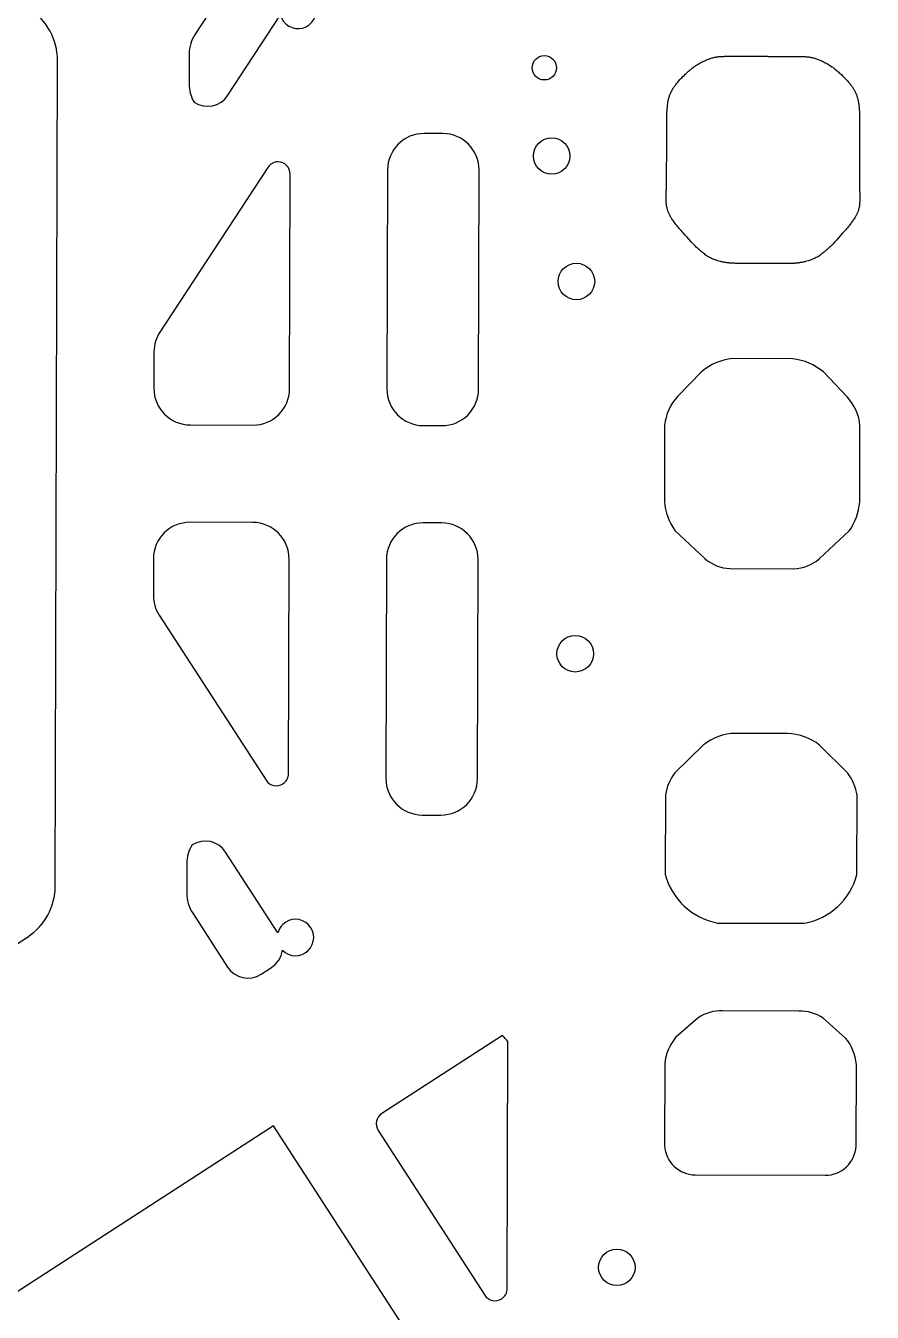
# Model space of a CAD drawing. Header units: millimetres. Extents: x 53 to 353, y -400 to -154.
# Drawn here: x 142.3 to 211.9, y -345.6 to -239.9 of the extents above; entities that cross this region are included whole.
import ezdxf

# ---------------------------------------------------------------- set-up
doc = ezdxf.new("R2010")
doc.units = ezdxf.units.MM
doc.header["$MEASUREMENT"] = 0
doc.layers.add('Layer 1', color=7, linetype='Continuous', lineweight=0)

msp = doc.modelspace()

# ---------------------------------------------------------------- linework, layer by layer
at = {"layer": 'Layer 1', "color": 18, "lineweight": 25, "true_color": 0x000000}
for p, q in [((181.48, -322.83), (171.55, -329.26)), ((181.86, -343.64), (181.92, -323.34)), ((171.26, -330.64), (180.02, -344.18))]:
    msp.add_line(p, q, dxfattribs=at)
for points in [[(202.86, -259.41), (202.76, -259.41), (202.67, -259.4), (202.57, -259.4), (202.48, -259.4), (202.39, -259.4), (202.31, -259.4), (202.23, -259.4), (202.15, -259.4), (202.07, -259.4), (201.99, -259.4), (201.92, -259.4), (201.85, -259.4), (201.78, -259.4), (201.71, -259.4), (201.65, -259.4), (201.59, -259.4), (201.53, -259.4), (201.47, -259.4), (201.41, -259.4), (201.36, -259.4), (201.3, -259.4), (201.25, -259.4), (201.2, -259.4), (201.15, -259.4), (201.11, -259.4), (201.06, -259.4), (201.02, -259.4), (200.98, -259.39), (200.93, -259.39), (200.89, -259.39), (200.82, -259.39), (200.75, -259.39), (200.68, -259.39), (200.61, -259.39), (200.55, -259.38), (200.49, -259.38), (200.44, -259.38), (200.39, -259.38), (200.34, -259.37), (200.29, -259.37), (200.24, -259.37), (200.2, -259.36), (200.15, -259.36), (200.11, -259.36), (200.07, -259.35), (200, -259.35), (199.92, -259.34), (199.85, -259.33), (199.78, -259.32), (199.72, -259.31), (199.65, -259.29), (199.59, -259.28), (199.53, -259.27), (199.47, -259.26), (199.42, -259.24), (199.36, -259.23), (199.25, -259.2), (199.15, -259.17), (199.04, -259.13), (198.94, -259.1), (198.84, -259.06), (198.74, -259.02), (198.65, -258.98), (198.56, -258.94), (198.47, -258.89), (198.38, -258.84), (198.3, -258.79), (198.22, -258.74), (198.14, -258.68), (198.06, -258.62), (197.98, -258.56), (197.9, -258.5), (197.82, -258.43), (197.74, -258.36), (197.65, -258.28), (197.57, -258.21), (197.49, -258.13), (197.4, -258.05), (197.32, -257.96), (197.23, -257.88), (197.15, -257.79), (196.98, -257.62), (196.81, -257.44), (196.64, -257.25), (196.48, -257.07), (196.32, -256.89), (196.24, -256.8), (196.16, -256.7), (196.08, -256.61), (196, -256.53), (195.93, -256.44), (195.86, -256.35), (195.79, -256.27), (195.73, -256.19), (195.66, -256.11), (195.61, -256.03), (195.55, -255.95), (195.5, -255.88), (195.45, -255.81), (195.4, -255.74), (195.36, -255.67), (195.32, -255.61), (195.29, -255.55), (195.26, -255.49), (195.22, -255.43), (195.2, -255.38), (195.17, -255.32), (195.15, -255.27), (195.12, -255.22), (195.1, -255.16), (195.06, -255.05), (195.03, -254.94), (195.01, -254.89), (195, -254.83), (194.98, -254.78), (194.97, -254.73), (194.96, -254.68), (194.95, -254.63), (194.95, -254.59), (194.94, -254.54), (194.94, -254.5), (194.93, -254.46), (194.93, -254.38), (194.93, -254.3), (194.93, -254.25), (194.92, -254.21), (194.92, -254.16), (194.92, -254.13), (194.92, -254.1), (194.92, -254.07), (194.92, -254.04), (194.92, -254.01), (194.92, -253.97), (194.92, -253.94), (194.92, -253.9), (194.92, -253.86), (194.92, -253.82), (194.93, -253.77), (194.93, -253.73), (194.93, -253.68), (194.93, -253.63), (194.93, -253.58), (194.93, -253.53), (194.93, -253.47), (194.93, -253.42), (194.94, -253.36), (194.94, -253.3), (194.94, -253.18), (194.95, -253.06), (194.95, -252.93), (194.95, -252.8), (194.95, -252.67), (194.96, -252.41), (194.96, -252.15), (194.96, -251.63), (194.96, -251.37), (194.96, -251.11), (194.97, -250.98), (194.97, -250.86), (194.97, -250.73), (194.97, -250.61), (194.97, -250.49), (194.97, -250.37), (194.97, -250.14), (194.97, -249.91), (194.97, -249.67), (194.97, -249.56), (194.97, -249.43), (194.97, -249.31), (194.97, -249.18), (194.97, -249.11), (194.97, -249.05), (194.97, -248.98), (194.97, -248.91), (194.97, -248.84), (194.97, -248.77), (194.97, -248.69), (194.97, -248.62), (194.97, -248.47), (194.97, -248.31), (194.97, -248.15), (194.97, -247.99), (194.98, -247.83), (194.98, -247.67), (194.98, -247.59), (194.98, -247.52), (194.98, -247.45), (194.98, -247.38), (194.98, -247.31), (194.98, -247.24), (194.98, -247.18), (194.99, -247.12), (194.99, -247.06), (194.99, -247), (194.99, -246.95), (194.99, -246.9), (195, -246.85), (195, -246.8), (195, -246.76), (195, -246.72), (195.01, -246.68), (195.01, -246.64), (195.02, -246.56), (195.02, -246.49), (195.03, -246.42), (195.04, -246.35), (195.05, -246.29), (195.07, -246.15), (195.1, -246.02), (195.11, -245.96), (195.12, -245.9), (195.14, -245.84), (195.15, -245.78), (195.17, -245.72), (195.19, -245.66), (195.21, -245.6), (195.23, -245.55), (195.25, -245.49), (195.27, -245.43), (195.3, -245.38), (195.32, -245.32), (195.35, -245.26), (195.38, -245.2), (195.41, -245.14), (195.45, -245.09), (195.48, -245.03), (195.52, -244.97), (195.56, -244.91), (195.6, -244.85), (195.64, -244.79), (195.68, -244.74), (195.73, -244.68), (195.77, -244.62), (195.82, -244.55), (195.88, -244.49), (195.94, -244.42), (196, -244.35), (196.06, -244.28), (196.13, -244.21), (196.2, -244.14), (196.27, -244.06), (196.42, -243.92), (196.49, -243.85), (196.57, -243.78), (196.64, -243.71), (196.71, -243.65), (196.77, -243.59), (196.84, -243.53), (196.91, -243.47), (196.98, -243.42), (197.05, -243.36), (197.13, -243.31), (197.2, -243.25), (197.29, -243.2), (197.37, -243.14), (197.46, -243.08), (197.55, -243.03), (197.64, -242.97), (197.74, -242.92), (197.83, -242.87), (197.92, -242.82), (198.01, -242.78), (198.09, -242.74), (198.17, -242.7), (198.25, -242.67), (198.33, -242.63), (198.4, -242.6), (198.48, -242.58), (198.55, -242.55), (198.62, -242.53), (198.69, -242.51), (198.76, -242.49), (198.83, -242.47), (198.91, -242.45), (198.95, -242.45), (198.99, -242.44), (199.03, -242.43), (199.07, -242.42), (199.12, -242.42), (199.16, -242.41), (199.21, -242.41), (199.26, -242.4), (199.31, -242.4), (199.36, -242.39), (199.42, -242.39), (199.47, -242.38), (199.53, -242.38), (199.59, -242.38), (199.65, -242.38), (199.71, -242.37), (199.83, -242.37), (199.96, -242.37), (200.22, -242.37), (200.48, -242.37), (200.61, -242.37), (200.75, -242.37), (200.82, -242.37), (200.89, -242.37), (200.97, -242.37), (201.04, -242.37), (201.12, -242.37), (201.2, -242.37), (201.29, -242.37), (201.38, -242.37), (201.47, -242.37), (201.52, -242.37), (201.57, -242.37), (201.62, -242.37), (201.67, -242.37), (201.72, -242.37), (201.78, -242.37), (201.84, -242.37), (201.89, -242.37), (201.95, -242.37), (202.02, -242.37), (202.08, -242.37), (202.14, -242.37), (202.21, -242.37), (202.28, -242.37), (202.35, -242.37), (202.42, -242.37), (202.5, -242.37), (202.58, -242.37), (202.66, -242.37), (202.74, -242.37), (202.82, -242.37), (202.91, -242.37)], [(202.91, -242.37), (203, -242.37), (203.08, -242.37), (203.16, -242.37), (203.24, -242.37), (203.32, -242.38), (203.39, -242.38), (203.47, -242.38), (203.54, -242.38), (203.61, -242.38), (203.67, -242.38), (203.74, -242.38), (203.8, -242.38), (203.86, -242.38), (203.92, -242.38), (203.98, -242.38), (204.04, -242.38), (204.09, -242.38), (204.15, -242.38), (204.2, -242.38), (204.25, -242.38), (204.3, -242.38), (204.35, -242.38), (204.44, -242.38), (204.53, -242.38), (204.62, -242.38), (204.7, -242.38), (204.78, -242.38), (204.85, -242.38), (204.93, -242.38), (205, -242.38), (205.07, -242.38), (205.2, -242.38), (205.34, -242.38), (205.6, -242.38), (205.86, -242.39), (205.98, -242.39), (206.11, -242.39), (206.17, -242.39), (206.23, -242.4), (206.29, -242.4), (206.34, -242.4), (206.4, -242.41), (206.45, -242.41), (206.51, -242.42), (206.56, -242.42), (206.61, -242.43), (206.65, -242.43), (206.7, -242.44), (206.74, -242.45), (206.79, -242.45), (206.83, -242.46), (206.87, -242.47), (206.91, -242.48), (206.99, -242.49), (207.06, -242.51), (207.13, -242.53), (207.2, -242.55), (207.27, -242.58), (207.34, -242.6), (207.41, -242.63), (207.49, -242.66), (207.56, -242.69), (207.64, -242.73), (207.72, -242.76), (207.81, -242.81), (207.9, -242.85), (207.99, -242.9), (208.08, -242.95), (208.17, -243), (208.26, -243.06), (208.35, -243.11), (208.44, -243.17), (208.53, -243.23), (208.61, -243.28), (208.69, -243.34), (208.76, -243.4), (208.83, -243.45), (208.9, -243.51), (208.97, -243.56), (209.04, -243.62), (209.11, -243.68), (209.17, -243.75), (209.24, -243.81), (209.32, -243.88), (209.39, -243.95), (209.53, -244.1), (209.61, -244.18), (209.68, -244.25), (209.75, -244.32), (209.81, -244.39), (209.87, -244.46), (209.93, -244.53), (209.98, -244.59), (210.03, -244.65), (210.08, -244.72), (210.12, -244.78), (210.17, -244.83), (210.21, -244.89), (210.25, -244.95), (210.28, -245.01), (210.32, -245.07), (210.36, -245.13), (210.39, -245.18), (210.42, -245.24), (210.45, -245.3), (210.48, -245.36), (210.51, -245.42), (210.53, -245.47), (210.55, -245.53), (210.58, -245.59), (210.6, -245.65), (210.61, -245.7), (210.63, -245.76), (210.65, -245.82), (210.66, -245.88), (210.68, -245.94), (210.69, -246), (210.7, -246.07), (210.73, -246.2), (210.75, -246.33), (210.76, -246.4), (210.76, -246.46), (210.77, -246.53), (210.78, -246.6), (210.79, -246.68), (210.79, -246.72), (210.79, -246.76), (210.79, -246.8), (210.8, -246.85), (210.8, -246.89), (210.8, -246.94), (210.8, -246.99), (210.8, -247.05), (210.8, -247.1), (210.81, -247.16), (210.81, -247.22), (210.81, -247.29), (210.81, -247.35), (210.81, -247.42), (210.81, -247.49), (210.81, -247.56), (210.81, -247.64), (210.81, -247.71), (210.81, -247.87), (210.81, -248.03), (210.81, -248.19), (210.81, -248.35), (210.81, -248.51), (210.81, -248.66), (210.81, -248.74), (210.81, -248.81), (210.81, -248.88), (210.81, -248.95), (210.81, -249.02), (210.81, -249.09), (210.81, -249.16), (210.81, -249.22), (210.81, -249.35), (210.81, -249.48), (210.81, -249.6), (210.81, -249.72), (210.81, -249.95), (210.81, -250.18), (210.81, -250.42), (210.81, -250.54), (210.81, -250.66), (210.81, -250.78), (210.81, -250.9), (210.81, -251.03), (210.81, -251.15), (210.8, -251.41), (210.8, -251.67), (210.8, -252.19), (210.8, -252.45), (210.81, -252.72), (210.81, -252.84), (210.81, -252.97), (210.81, -253.1), (210.82, -253.22), (210.82, -253.34), (210.82, -253.4), (210.82, -253.46), (210.82, -253.52), (210.83, -253.57), (210.83, -253.62), (210.83, -253.68), (210.83, -253.73), (210.83, -253.77), (210.83, -253.82), (210.83, -253.86), (210.83, -253.9), (210.83, -253.94), (210.83, -253.98), (210.83, -254.02), (210.83, -254.05), (210.83, -254.08), (210.83, -254.12), (210.83, -254.14), (210.83, -254.17), (210.83, -254.2), (210.83, -254.25), (210.83, -254.3), (210.83, -254.34), (210.82, -254.42), (210.82, -254.5), (210.81, -254.55), (210.81, -254.59), (210.8, -254.63), (210.8, -254.68), (210.79, -254.73), (210.78, -254.78), (210.77, -254.83), (210.75, -254.88), (210.74, -254.93), (210.72, -254.99), (210.69, -255.1), (210.65, -255.2), (210.62, -255.26), (210.6, -255.31), (210.58, -255.37), (210.55, -255.42), (210.52, -255.48), (210.49, -255.53), (210.46, -255.59), (210.42, -255.65), (210.38, -255.72), (210.34, -255.78), (210.29, -255.85), (210.25, -255.92), (210.19, -255.99), (210.14, -256.07), (210.08, -256.15), (210.02, -256.23), (209.95, -256.31), (209.88, -256.39), (209.81, -256.48), (209.74, -256.56), (209.66, -256.65), (209.58, -256.74), (209.5, -256.83), (209.42, -256.92), (209.26, -257.11), (209.09, -257.29), (208.93, -257.47), (208.76, -257.65), (208.59, -257.83), (208.5, -257.91), (208.42, -258), (208.33, -258.08), (208.24, -258.16), (208.16, -258.24), (208.08, -258.31), (207.99, -258.39), (207.91, -258.46), (207.83, -258.52), (207.75, -258.59), (207.67, -258.65), (207.59, -258.71), (207.51, -258.76), (207.43, -258.82), (207.34, -258.87), (207.26, -258.91), (207.17, -258.96), (207.08, -259), (206.98, -259.04), (206.89, -259.08), (206.79, -259.12), (206.68, -259.15), (206.58, -259.19), (206.47, -259.22), (206.36, -259.25), (206.31, -259.26), (206.25, -259.27), (206.19, -259.29), (206.13, -259.3), (206.07, -259.31), (206.01, -259.32), (205.94, -259.33), (205.87, -259.34), (205.8, -259.35), (205.73, -259.36), (205.65, -259.37), (205.61, -259.37), (205.57, -259.38), (205.53, -259.38), (205.48, -259.38), (205.44, -259.39), (205.39, -259.39), (205.34, -259.39), (205.29, -259.39), (205.23, -259.39), (205.17, -259.4), (205.11, -259.4), (205.05, -259.4), (204.98, -259.4), (204.91, -259.4), (204.83, -259.4), (204.79, -259.4), (204.75, -259.41), (204.71, -259.41), (204.66, -259.41), (204.62, -259.41), (204.57, -259.41), (204.52, -259.41), (204.47, -259.41), (204.42, -259.41), (204.37, -259.41), (204.31, -259.41), (204.26, -259.41), (204.2, -259.41), (204.14, -259.41), (204.07, -259.41), (204.01, -259.41), (203.94, -259.41), (203.88, -259.41), (203.81, -259.41), (203.73, -259.41), (203.66, -259.41), (203.58, -259.41), (203.5, -259.41), (203.42, -259.41), (203.33, -259.41), (203.24, -259.41), (203.15, -259.41), (203.06, -259.41), (202.96, -259.41), (202.86, -259.41)]]:
    msp.add_lwpolyline(points, dxfattribs=at)
for centre, radius in [((184.91, -243.32), 1), ((185.52, -250.57), 1.5), ((187.55, -260.88), 1.5), ((187.45, -291.47), 1.5), ((190.87, -341.89), 1.5)]:
    msp.add_circle(centre, radius, dxfattribs=at)
for points, knots in [([(285.06, -329.55), (285.06, -329.55), (262.98, -315.08), (262.98, -315.08), (261.56, -314.16), (260.71, -312.58), (260.72, -310.89), (260.72, -310.89), (260.91, -243.03), (260.91, -243.03), (260.91, -241.34), (261.77, -239.76), (263.19, -238.84), (263.19, -238.84), (285.35, -224.49), (285.35, -224.49), (285.35, -224.49), (328.18, -199.02), (328.18, -199.02), (331.72, -196.91), (336.2, -197.2), (339.45, -199.73), (342.93, -202.45), (347.95, -201.84), (350.67, -198.35), (352.77, -195.67), (352.94, -191.94), (351.09, -189.08), (351.09, -189.08), (349.64, -186.85), (349.64, -186.85), (348.94, -185.77), (348.46, -184.57), (348.22, -183.31), (350.72, -179.44), (351.65, -174.75), (350.8, -170.21), (350.8, -170.21), (348.62, -166.85), (348.62, -166.85), (344.83, -164.22), (340.17, -163.14), (335.61, -163.84), (334.56, -163.1), (333.66, -162.17), (332.96, -161.09), (332.96, -161.09), (331.52, -158.86), (331.52, -158.86), (329.12, -155.15), (324.17, -154.09), (320.46, -156.5), (317.59, -158.35), (316.22, -161.81), (317.04, -165.12), (318.02, -169.13), (316.45, -173.33), (313.08, -175.7), (313.08, -175.7), (272.31, -204.35), (272.31, -204.35), (272.31, -204.35), (232.56, -230.08), (232.56, -230.08), (230.94, -231.13), (229.04, -231.69), (227.1, -231.69), (227.1, -231.69), (178.78, -231.55), (178.78, -231.55), (176.84, -231.55), (174.94, -230.98), (173.32, -229.92), (173.32, -229.92), (133.72, -203.96), (133.72, -203.96), (133.72, -203.96), (93.11, -175.09), (93.11, -175.09), (89.75, -172.7), (88.2, -168.49), (89.21, -164.49), (90.29, -160.21), (87.7, -155.86), (83.41, -154.78), (80.1, -153.95), (76.63, -155.3), (74.76, -158.15), (74.76, -158.15), (73.31, -160.37), (73.31, -160.37), (72.6, -161.45), (71.7, -162.38), (70.64, -163.11), (66.09, -162.38), (61.42, -163.43), (57.62, -166.05), (57.62, -166.05), (55.43, -169.39), (55.43, -169.39), (54.55, -173.92), (55.45, -178.62), (57.93, -182.51), (57.68, -183.77), (57.19, -184.97), (56.49, -186.04), (56.49, -186.04), (55.03, -188.26), (55.03, -188.26), (52.61, -191.96), (53.64, -196.92), (57.34, -199.34), (60.19, -201.21), (63.91, -201.06), (66.61, -198.98), (69.88, -196.46), (74.35, -196.2), (77.88, -198.33), (77.88, -198.33), (120.57, -224.04), (120.57, -224.04), (120.57, -224.04), (142.65, -238.51), (142.65, -238.51), (144.06, -239.44), (144.91, -241.01), (144.91, -242.7), (144.91, -242.7), (144.72, -310.57), (144.72, -310.57), (144.72, -312.26), (143.86, -313.83), (142.44, -314.75), (142.44, -314.75), (120.28, -329.1), (120.28, -329.1), (120.28, -329.1), (77.45, -354.57), (77.45, -354.57), (73.91, -356.68), (69.43, -356.4), (66.18, -353.86), (62.7, -351.14), (57.67, -351.76), (54.95, -355.24), (52.85, -357.93), (52.69, -361.65), (54.54, -364.51), (54.54, -364.51), (55.99, -366.74), (55.99, -366.74), (56.68, -367.82), (57.17, -369.02), (57.41, -370.28), (54.9, -374.16), (53.98, -378.85), (54.83, -383.38), (54.83, -383.38), (57.01, -386.74), (57.01, -386.74), (60.8, -389.38), (65.45, -390.45), (70.02, -389.75), (71.07, -390.49), (71.97, -391.42), (72.66, -392.5), (72.66, -392.5), (74.11, -394.73), (74.11, -394.73), (76.51, -398.44), (81.46, -399.5), (85.17, -397.1), (88.03, -395.24), (89.41, -391.78), (88.59, -388.47), (87.6, -384.46), (89.18, -380.27), (92.55, -377.9), (92.55, -377.9), (133.32, -349.24), (133.32, -349.24), (133.32, -349.24), (162.66, -330.25), (162.66, -330.25), (162.66, -330.25), (182.81, -361.37), (182.81, -361.37), (182.81, -361.37), (221.8, -361.48), (221.8, -361.48), (222.14, -361.48), (222.46, -361.31), (222.64, -361.03), (222.64, -361.03), (242.12, -331.3), (242.12, -331.3), (242.42, -330.84), (243.04, -330.71), (243.51, -331.02), (243.51, -331.02), (271.9, -349.63), (271.9, -349.63), (271.9, -349.63), (312.51, -378.5), (312.51, -378.5), (315.88, -380.89), (317.42, -385.1), (316.42, -389.1), (315.34, -393.38), (317.93, -397.73), (322.22, -398.81), (325.52, -399.65), (329, -398.29), (330.86, -395.44), (330.86, -395.44), (332.32, -393.22), (332.32, -393.22), (333.02, -392.14), (333.93, -391.22), (334.98, -390.48), (339.54, -391.21), (344.2, -390.16), (348.01, -387.55), (348.01, -387.55), (350.2, -384.2), (350.2, -384.2), (351.08, -379.67), (350.18, -374.97), (347.7, -371.09), (347.95, -369.83), (348.44, -368.63), (349.14, -367.55), (349.14, -367.55), (350.6, -365.33), (350.6, -365.33), (353.02, -361.64), (351.99, -356.68), (348.29, -354.25), (345.44, -352.39), (341.72, -352.53), (339.02, -354.61), (335.75, -357.13), (331.28, -357.39), (327.74, -355.27), (327.74, -355.27), (285.06, -329.55), (285.06, -329.55)], [0, 0, 0, 0, 1, 1, 1, 2, 2, 2, 3, 3, 3, 4, 4, 4, 5, 5, 5, 6, 6, 6, 7, 7, 7, 8, 8, 8, 9, 9, 9, 10, 10, 10, 11, 11, 11, 12, 12, 12, 13, 13, 13, 14, 14, 14, 15, 15, 15, 16, 16, 16, 17, 17, 17, 18, 18, 18, 19, 19, 19, 20, 20, 20, 21, 21, 21, 22, 22, 22, 23, 23, 23, 24, 24, 24, 25, 25, 25, 26, 26, 26, 27, 27, 27, 28, 28, 28, 29, 29, 29, 30, 30, 30, 31, 31, 31, 32, 32, 32, 33, 33, 33, 34, 34, 34, 35, 35, 35, 36, 36, 36, 37, 37, 37, 38, 38, 38, 39, 39, 39, 40, 40, 40, 41, 41, 41, 42, 42, 42, 43, 43, 43, 44, 44, 44, 45, 45, 45, 46, 46, 46, 47, 47, 47, 48, 48, 48, 49, 49, 49, 50, 50, 50, 51, 51, 51, 52, 52, 52, 53, 53, 53, 54, 54, 54, 55, 55, 55, 56, 56, 56, 57, 57, 57, 58, 58, 58, 59, 59, 59, 60, 60, 60, 61, 61, 61, 62, 62, 62, 63, 63, 63, 64, 64, 64, 65, 65, 65, 66, 66, 66, 67, 67, 67, 68, 68, 68, 69, 69, 69, 70, 70, 70, 71, 71, 71, 72, 72, 72, 73, 73, 73, 74, 74, 74, 75, 75, 75, 76, 76, 76, 77, 77, 77, 78, 78, 78, 79, 79, 79, 80, 80, 80, 81, 81, 81, 82, 82, 82, 82]), ([(162.71, -236.12), (163.21, -236.44), (163.53, -236.96), (163.6, -237.55), (163.79, -237.35), (164.03, -237.22), (164.29, -237.15), (165.09, -236.93), (165.91, -237.41), (166.12, -238.21), (166.34, -239.01), (165.86, -239.83), (165.06, -240.05), (164.26, -240.26), (163.44, -239.78), (163.23, -238.98), (163.23, -238.98), (158.91, -245.58), (158.91, -245.58), (158.3, -246.5), (157.06, -246.76), (156.14, -246.15), (155.86, -245.69), (155.72, -245.16), (155.72, -244.62), (155.72, -244.62), (155.73, -242.19), (155.73, -242.19), (155.73, -241.61), (155.9, -241.04), (156.22, -240.55), (156.22, -240.55), (159.11, -236.14), (159.11, -236.14), (159.71, -235.22), (160.95, -234.96), (161.88, -235.57), (161.88, -235.57), (162.71, -236.12), (162.71, -236.12)], [0, 0, 0, 0, 1, 1, 1, 2, 2, 2, 3, 3, 3, 4, 4, 4, 5, 5, 5, 6, 6, 6, 7, 7, 7, 8, 8, 8, 9, 9, 9, 10, 10, 10, 11, 11, 11, 12, 12, 12, 13, 13, 13, 13]), ([(175.04, -248.72), (175.04, -248.72), (176.56, -248.72), (176.56, -248.72), (178.22, -248.73), (179.56, -250.07), (179.56, -251.73), (179.56, -251.73), (179.51, -269.73), (179.51, -269.73), (179.5, -271.39), (178.15, -272.73), (176.5, -272.72), (176.5, -272.72), (174.97, -272.72), (174.97, -272.72), (173.32, -272.71), (171.98, -271.37), (171.98, -269.71), (171.98, -269.71), (172.03, -251.71), (172.03, -251.71), (172.04, -250.05), (173.38, -248.71), (175.04, -248.72)], [0, 0, 0, 0, 1, 1, 1, 2, 2, 2, 3, 3, 3, 4, 4, 4, 5, 5, 5, 6, 6, 6, 7, 7, 7, 8, 8, 8, 8]), ([(155.83, -272.67), (154.17, -272.66), (152.83, -271.31), (152.83, -269.66), (152.83, -269.66), (152.84, -266.66), (152.84, -266.66), (152.84, -266.08), (153.01, -265.51), (153.33, -265.03), (153.33, -265.03), (162.19, -251.51), (162.19, -251.51), (162.38, -251.22), (162.69, -251.05), (163.03, -251.05), (163.59, -251.05), (164.03, -251.5), (164.03, -252.06), (164.03, -252.06), (163.98, -269.69), (163.98, -269.69), (163.98, -271.35), (162.63, -272.69), (160.97, -272.68), (160.97, -272.68), (155.83, -272.67), (155.83, -272.67)], [0, 0, 0, 0, 1, 1, 1, 2, 2, 2, 3, 3, 3, 4, 4, 4, 5, 5, 5, 6, 6, 6, 7, 7, 7, 8, 8, 8, 9, 9, 9, 9]), ([(200.36, -267.22), (200.36, -267.22), (205.32, -267.23), (205.32, -267.23), (206.25, -267.34), (207.13, -267.72), (207.84, -268.31), (207.84, -268.31), (209.81, -270.38), (209.81, -270.38), (210.41, -271.03), (210.78, -271.86), (210.85, -272.73), (210.85, -272.73), (210.83, -279.01), (210.83, -279.01), (210.75, -279.86), (210.45, -280.68), (209.97, -281.38), (209.97, -281.38), (207.5, -283.67), (207.5, -283.67), (206.92, -284.17), (206.18, -284.46), (205.41, -284.49), (205.41, -284.49), (200.18, -284.47), (200.18, -284.47), (199.41, -284.44), (198.67, -284.15), (198.09, -283.64), (198.09, -283.64), (195.64, -281.34), (195.64, -281.34), (195.16, -280.64), (194.86, -279.82), (194.78, -278.97), (194.78, -278.97), (194.8, -272.69), (194.8, -272.69), (194.88, -271.81), (195.25, -270.99), (195.85, -270.34), (195.85, -270.34), (197.83, -268.29), (197.83, -268.29), (198.55, -267.69), (199.43, -267.32), (200.36, -267.22)], [0, 0, 0, 0, 1, 1, 1, 2, 2, 2, 3, 3, 3, 4, 4, 4, 5, 5, 5, 6, 6, 6, 7, 7, 7, 8, 8, 8, 9, 9, 9, 10, 10, 10, 11, 11, 11, 12, 12, 12, 13, 13, 13, 14, 14, 14, 15, 15, 15, 16, 16, 16, 16]), ([(152.79, -283.66), (152.8, -282), (154.15, -280.66), (155.8, -280.67), (155.8, -280.67), (160.95, -280.68), (160.95, -280.68), (162.61, -280.68), (163.95, -282.03), (163.94, -283.69), (163.94, -283.69), (163.89, -301.32), (163.89, -301.32), (163.89, -301.66), (163.72, -301.97), (163.44, -302.16), (162.97, -302.46), (162.35, -302.33), (162.05, -301.86), (162.05, -301.86), (153.27, -288.29), (153.27, -288.29), (152.95, -287.8), (152.78, -287.23), (152.79, -286.65), (152.79, -286.65), (152.79, -283.66), (152.79, -283.66)], [0, 0, 0, 0, 1, 1, 1, 2, 2, 2, 3, 3, 3, 4, 4, 4, 5, 5, 5, 6, 6, 6, 7, 7, 7, 8, 8, 8, 9, 9, 9, 9]), ([(176.41, -304.72), (176.41, -304.72), (174.88, -304.72), (174.88, -304.72), (173.23, -304.71), (171.89, -303.37), (171.89, -301.71), (171.89, -301.71), (171.94, -283.71), (171.94, -283.71), (171.95, -282.05), (173.29, -280.71), (174.95, -280.72), (174.95, -280.72), (176.48, -280.72), (176.48, -280.72), (178.13, -280.73), (179.47, -282.07), (179.47, -283.73), (179.47, -283.73), (179.42, -301.73), (179.42, -301.73), (179.41, -303.39), (178.07, -304.73), (176.41, -304.72)], [0, 0, 0, 0, 1, 1, 1, 2, 2, 2, 3, 3, 3, 4, 4, 4, 5, 5, 5, 6, 6, 6, 7, 7, 7, 8, 8, 8, 8]), ([(200.61, -298.02), (200.61, -298.02), (204.9, -298.03), (204.9, -298.03), (205.86, -298.04), (206.79, -298.38), (207.53, -298.99), (207.53, -298.99), (209.85, -301.29), (209.85, -301.29), (210.26, -301.82), (210.52, -302.44), (210.61, -303.1), (210.61, -303.1), (210.59, -309.62), (210.59, -309.62), (210.05, -311.67), (208.38, -313.23), (206.29, -313.62), (206.29, -313.62), (199.14, -313.6), (199.14, -313.6), (197.05, -313.2), (195.38, -311.63), (194.85, -309.58), (194.85, -309.58), (194.87, -303.06), (194.87, -303.06), (194.96, -302.4), (195.23, -301.78), (195.64, -301.25), (195.64, -301.25), (197.97, -298.97), (197.97, -298.97), (198.72, -298.35), (199.65, -298.02), (200.61, -298.02)], [0, 0, 0, 0, 1, 1, 1, 2, 2, 2, 3, 3, 3, 4, 4, 4, 5, 5, 5, 6, 6, 6, 7, 7, 7, 8, 8, 8, 9, 9, 9, 10, 10, 10, 11, 11, 11, 12, 12, 12, 12]), ([(163.39, -315.83), (163.31, -316.41), (162.98, -316.93), (162.49, -317.25), (162.49, -317.25), (161.65, -317.8), (161.65, -317.8), (160.72, -318.4), (159.48, -318.13), (158.88, -317.21), (158.88, -317.21), (156.02, -312.78), (156.02, -312.78), (155.7, -312.29), (155.54, -311.72), (155.54, -311.14), (155.54, -311.14), (155.54, -308.71), (155.54, -308.71), (155.55, -308.17), (155.69, -307.64), (155.97, -307.18), (156.9, -306.58), (158.13, -306.85), (158.73, -307.77), (158.73, -307.77), (163.02, -314.39), (163.02, -314.39), (163.09, -314.13), (163.23, -313.89), (163.42, -313.71), (164.02, -313.13), (164.97, -313.15), (165.54, -313.74), (166.12, -314.34), (166.1, -315.29), (165.51, -315.86), (164.91, -316.44), (163.96, -316.42), (163.39, -315.83)], [0, 0, 0, 0, 1, 1, 1, 2, 2, 2, 3, 3, 3, 4, 4, 4, 5, 5, 5, 6, 6, 6, 7, 7, 7, 8, 8, 8, 9, 9, 9, 10, 10, 10, 11, 11, 11, 12, 12, 12, 13, 13, 13, 13]), ([(199.55, -320.81), (199.55, -320.81), (205.83, -320.83), (205.83, -320.83), (206.54, -320.82), (207.24, -321.02), (207.83, -321.41), (207.83, -321.41), (209.67, -323.05), (209.67, -323.05), (210.17, -323.66), (210.48, -324.42), (210.55, -325.21), (210.55, -325.21), (210.53, -331.93), (210.53, -331.93), (210.45, -333.28), (209.33, -334.33), (207.99, -334.32), (207.99, -334.32), (197.32, -334.29), (197.32, -334.29), (195.98, -334.29), (194.87, -333.24), (194.79, -331.89), (194.79, -331.89), (194.81, -325.17), (194.81, -325.17), (194.88, -324.37), (195.19, -323.62), (195.7, -323.01), (195.7, -323.01), (197.55, -321.38), (197.55, -321.38), (198.14, -320.99), (198.84, -320.79), (199.55, -320.81)], [0, 0, 0, 0, 1, 1, 1, 2, 2, 2, 3, 3, 3, 4, 4, 4, 5, 5, 5, 6, 6, 6, 7, 7, 7, 8, 8, 8, 9, 9, 9, 10, 10, 10, 11, 11, 11, 12, 12, 12, 12]), ([(180.02, -344.18), (180.32, -344.64), (180.94, -344.78), (181.41, -344.48), (181.69, -344.29), (181.86, -343.98), (181.86, -343.64)], [0, 0, 0, 0, 1, 1, 1, 2, 2, 2, 2])]:
    msp.add_open_spline(points, degree=3, knots=knots, dxfattribs=at)
for points in [[(181.92, -323.34), (181.78, -323.16), (181.64, -322.99), (181.48, -322.83)], [(171.55, -329.26), (171.09, -329.56), (170.96, -330.18), (171.26, -330.64)]]:
    msp.add_open_spline(points, degree=3, dxfattribs=at)

doc.saveas('drawing.dxf')
